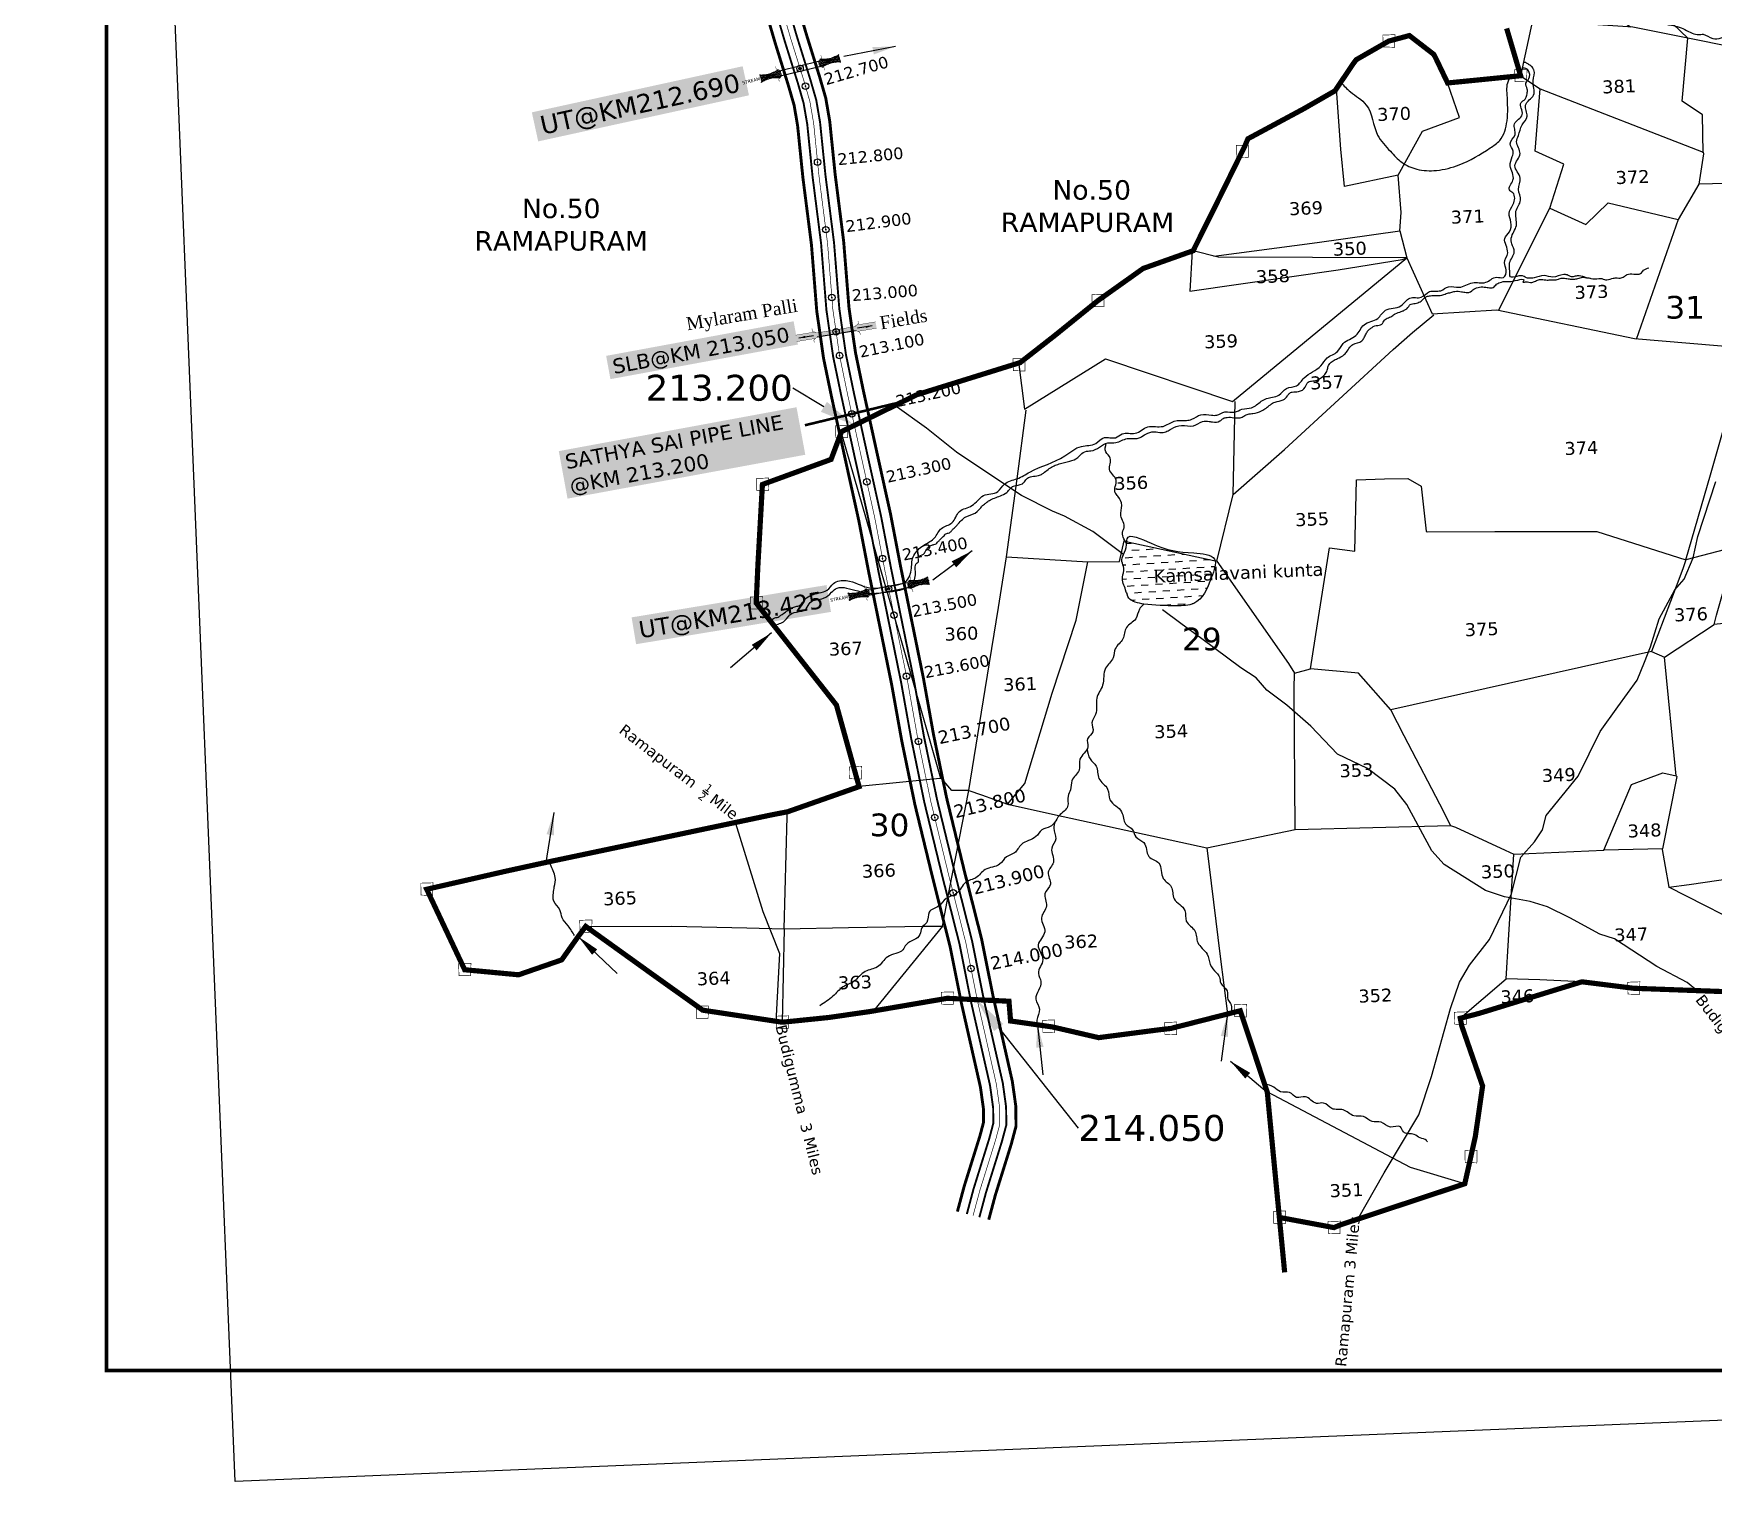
# Model space of a CAD drawing. Header units: inches. Extents: x 740844 to 747987, y 1630338 to 1638187.
# Drawn here: x 740844 to 743437, y 1630338 to 1632573 of the extents above; entities that cross this region are included whole.
import ezdxf
from ezdxf import colors
from ezdxf.entities.mleader import LeaderData, LeaderLine
from ezdxf.enums import TextEntityAlignment as Align
from ezdxf.math import Vec2, Vec3

# ---------------------------------------------------------------- set-up
doc = ezdxf.new("R2010")
doc.units = ezdxf.units.IN
doc.header["$MEASUREMENT"] = 0
doc.header["$PDMODE"] = 32
doc.header["$PDSIZE"] = 10
doc.linetypes.add('ACAD_ISO02W100', pattern=[15, 12, -3])
doc.linetypes.add('HIDDEN2', pattern=[0.1875, 0.125, -0.0625])
for name, color, linetype in [('CANAL1', 1, 'Continuous'), ('CSMark', 72, 'Continuous'), ('DIMENSION', 1, 'Continuous'), ('PLOT', 7, 'Continuous'), ('PLOT NO', 7, 'Continuous'), ('ROADS', 6, 'Continuous'), ('STRUCTURE', 5, 'Continuous'), ('tank', 4, 'Continuous'), ('TANKS-STREAM', 4, 'Continuous'), ('VILLAGE BOUNDRY', 5, 'Continuous'), ('VILLAGE STONES', 240, 'Continuous')]:
    doc.layers.add(name, color=color, linetype=linetype)
doc.layers.add('IMAGE', color=7, linetype='Continuous', plot=False)
doc.styles.get("Standard").update_dxf_attribs({"font": 'verdana.ttf'})
doc.styles.add('style1', font='romantic.ttf')
doc.dimstyles.get("Standard").update_dxf_attribs({"dimtxt": 0.18, "dimasz": 35, "dimexe": 0.18, "dimexo": 0.0625, "dimgap": 0.09, "dimtad": 0, "dimtih": 1, "dimtoh": 1, "dimdec": 4, "dimzin": 0, "dimdsep": 46, "dimtxsty": 'Standard', "dimcen": 0.09, "dimadec": 0, "dimazin": 0, "dimtfac": 1, "dimtdec": 4, "dimtofl": 0, "dimtmove": 0, "dimatfit": 3, "dimfxl": 1, "dimtolj": 1, "dimtzin": 0, "dimarcsym": 0})
picture_1 = doc.add_image_def('image1.jpg', size_in_pixel=(9137, 10141))

# ---------------------------------------------------------------- blocks, each defined once
blk = doc.blocks.new('UT')
at = {"layer": 'STRUCTURE'}
h = blk.add_hatch(dxfattribs=at)
h.set_pattern_fill('DASH', color=150, scale=8, angle=-39.6278, style=0)
h.set_pattern_definition([(320.372247933, (-4370.464, -6260.8811), (1.40800153113, 0.132407282), [1, -1])])
h.paths.add_polyline_path([(765163, 1700681.9), (765165.6, 1700680.6), (765167.2, 1700680.3), (765169.1, 1700680), (765172.4, 1700679.6), (765176.4, 1700679.3), (765179.5, 1700679.5), (765183.1, 1700679.9), (765187.7, 1700680.9), (765188.9, 1700681.2), (765193.1, 1700682.2), (765196.1, 1700680.2), (765196.1, 1700672.2), (765193.1, 1700670.2), (765190.5, 1700670.8), (765188.1, 1700671.3), (765185.5, 1700671.8), (765183.6, 1700672.1), (765181, 1700672.5), (765180.3, 1700672.5), (765178.5, 1700672.6), (765176.7, 1700672.6), (765174.6, 1700672.5), (765172.5, 1700672.3), (765170.4, 1700672), (765168.5, 1700671.7), (765166.1, 1700671.2), (765165, 1700670.8), (765163, 1700669.7)])
h.paths.add_polyline_path([(765259.1, 1700682.2), (765256.1, 1700680.2), (765256.1, 1700672.2), (765259.1, 1700670.2), (765261.9, 1700671), (765264.4, 1700671.6), (765266.4, 1700672), (765269.1, 1700672.5), (765272.7, 1700673), (765276.1, 1700673.1), (765278.6, 1700672.9), (765281.2, 1700672.7), (765283.9, 1700672.3), (765286.4, 1700671.9), (765288, 1700671.3), (765289.2, 1700670.6), (765289.1, 1700682.7), (765287.6, 1700681.8), (765285.7, 1700681.2), (765283, 1700680.7), (765281.2, 1700680.4), (765276.7, 1700679.9), (765272.7, 1700679.9), (765268.7, 1700680.3), (765264.8, 1700681), (765261.2, 1700681.7)])
at = {"layer": 'STRUCTURE', "color": 150, "const_width": 0.628}
for points in [[(765190.1, 1700688.2), (765190.1, 1700684.2), (765196.1, 1700680.2), (765256.1, 1700680.2), (765262.1, 1700684.2), (765262.1, 1700688.2)], [(765190.1, 1700664.2), (765190.1, 1700668.2), (765196.1, 1700672.2), (765256.1, 1700672.2), (765262.1, 1700668.2), (765262.1, 1700664.2)]]:
    blk.add_lwpolyline(points, dxfattribs=at)
at = {"layer": 'STRUCTURE', "color": 150}
for points in [[(765196.1, 1700680.2), (765256.1, 1700680.2)], [(765196.1, 1700672.2), (765256.1, 1700672.2)], [(765196.1, 1700672.2), (765256.1, 1700672.2)]]:
    blk.add_lwpolyline(points, dxfattribs=at)
at = {"layer": 'STRUCTURE', "color": 0}
blk.add_circle((765226.1, 1700676.2), 1.89, dxfattribs=at)
at = {"layer": 'STRUCTURE', "color": 150}
for points in [[(765163, 1700681.9), (765164.4, 1700681.1), (765167.9, 1700680.2), (765171.2, 1700679.8), (765176.1, 1700679.4), (765184.7, 1700680.3), (765193.1, 1700682.2)], [(765289.1, 1700682.7), (765287.8, 1700681.9), (765284.3, 1700680.9), (765280.9, 1700680.4), (765276.1, 1700679.8), (765267.4, 1700680.5), (765259.1, 1700682.2)], [(765163, 1700669.7), (765164.3, 1700670.6), (765167.8, 1700671.6), (765171.2, 1700672.1), (765176, 1700672.6), (765184.7, 1700672), (765193.1, 1700670.2)], [(765289.2, 1700670.6), (765287.8, 1700671.4), (765284.2, 1700672.3), (765280.9, 1700672.7), (765276.1, 1700673.1), (765267.4, 1700672.2), (765259.1, 1700670.2)]]:
    blk.add_spline(points, degree=3, dxfattribs=at)
at = {"layer": 'STRUCTURE', "color": 0}
blk.add_text('STREAM', height=5, dxfattribs=at).set_placement((765148.2, 1700675.8), align=Align.MIDDLE_CENTER)
for points in [[(765190.9, 1700676), (765164.2, 1700675.8)], [(765289.3, 1700676.7), (765265.4, 1700676.4)]]:
    blk.add_leader(points, dimstyle='Standard', override={"dimasz": 10, "dimgap": 0.09, "dimtad": 0}, dxfattribs=at)
blk = doc.blocks.new('SLB')
at = {"layer": 'STRUCTURE'}
h = blk.add_hatch(dxfattribs=at)
h.set_pattern_fill('DOTS', color=6, scale=20, angle=320.3722, style=0)
h.set_pattern_definition([(320.372247934, (-159.4327, -72.9564), (1.2786241598, 0.5641323054), [0, -1.25])])
h.paths.add_polyline_path([(769699.5, 1706871.1), (769699.5, 1706861.1), (769729.1, 1706861.1), (769732.1, 1706863.1), (769792.1, 1706863.1), (769795.1, 1706861.1), (769824.7, 1706861.1), (769824.7, 1706871.1), (769795.1, 1706871.1), (769792.1, 1706869.1), (769732.1, 1706869.1), (769729.1, 1706871.1)])
at = {"layer": 'STRUCTURE', "color": 6, "const_width": 0.628}
for points in [[(769726.1, 1706877.1), (769726.1, 1706873.1), (769732.1, 1706869.1), (769792.1, 1706869.1), (769798.1, 1706873.1), (769798.1, 1706877.1)], [(769726.1, 1706855.1), (769726.1, 1706859.1), (769732.1, 1706863.1), (769792.1, 1706863.1), (769798.1, 1706859.1), (769798.1, 1706855.1)]]:
    blk.add_lwpolyline(points, dxfattribs=at)
at = {"layer": 'STRUCTURE', "color": 6, "linetype": 'ACAD_ISO02W100', "ltscale": 0.5, "const_width": 0.5}
for points in [[(769699.5, 1706871.1), (769729.1, 1706871.1)], [(769699.5, 1706861.1), (769729.1, 1706861.1)], [(769795.1, 1706871.1), (769824.7, 1706871.1)], [(769795.1, 1706861.1), (769824.7, 1706861.1)]]:
    blk.add_lwpolyline(points, dxfattribs=at)
at = {"layer": 'STRUCTURE', "color": 6}
blk.add_lwpolyline([(769732.1, 1706863.1), (769792.1, 1706863.1)], dxfattribs=at)
blk.add_lwpolyline([(769732.1, 1706863.1), (769792.1, 1706863.1)], dxfattribs=at)
at = {"layer": 'STRUCTURE', "color": 0}
blk.add_circle((769762.1, 1706866.1), 1.24, dxfattribs=at)
for points in [[(769703.8, 1706866), (769726.7, 1706866)], [(769818.6, 1706865.8), (769795.7, 1706865.8)]]:
    blk.add_leader(points, dimstyle='Standard', override={"dimasz": 10, "dimgap": 0.09, "dimtad": 0}, dxfattribs=at)

msp = doc.modelspace()

# ---------------------------------------------------------------- hatches: boundary and pattern name
at = {"layer": 'tank'}
h = msp.add_hatch(dxfattribs=at)
h.set_pattern_fill('DASH', color=256, scale=87.578474, angle=3.5405362, style=0)
edge = h.paths.add_edge_path()
edge.add_spline(control_points=[(742557.9, 1631692.4), (742574.3, 1631691), (742599.4, 1631688.7), (742644.7, 1631690.9), (742658.9, 1631723.8), (742669.3, 1631752.5), (742667.7, 1631759.1)], knot_values=[0, 0, 0, 0, 105.276548, 161.39574, 263.199178, 315.068794, 315.068794, 315.068794, 315.068794], degree=3, periodic=0)
edge.add_line((742667.7, 1631759.1), (742531.4, 1631788.8))
edge.add_spline(control_points=[(742531.4, 1631788.8), (742531.3, 1631787.1), (742531.2, 1631779.7), (742526.8, 1631770.7), (742522.1, 1631758), (742529.3, 1631746.8), (742521.8, 1631731.7), (742529.5, 1631716.8), (742534.1, 1631696.2), (742548.6, 1631693.9), (742557.9, 1631692.4)], knot_values=[621.245215, 621.245215, 621.245215, 621.245215, 631.142433, 663.406497, 687.115946, 709.414689, 738.52509, 780.87431, 809.786403, 861.883051, 861.883051, 861.883051, 861.883051], degree=3, periodic=0)

# ---------------------------------------------------------------- linework, layer by layer
at = {"color": 3}
for p in [(742035.5, 1632491.7), (742054.2, 1632374.6), (742066.9, 1632270.3), (742076.2, 1632165.6), (742076.2, 1632165.6), (742088.1, 1632075.9), (742088.1, 1632075.9), (742107.1, 1631985.9), (742130.1, 1631881), (742154.5, 1631762.6), (742172.1, 1631675.3), (742191.3, 1631581), (742209.7, 1631480.5), (742234.9, 1631363.2), (742263.4, 1631246.7), (742290.9, 1631129.9)]:
    msp.add_point(p, dxfattribs=at)
at = {"layer": 'CANAL1', "color": 1, "const_width": 4.5}
for points in [[(741958.5, 1632661.3), (741988.9, 1632557.7), (742009.2, 1632492.4), (742017.9, 1632462.4), (742023.3, 1632430.9), (742031.5, 1632350.3), (742044.7, 1632246.9), (742052.9, 1632144.3), (742058, 1632109.2), (742063.4, 1632071.5), (742076, 1632010.8), (742097.6, 1631912.5), (742117.7, 1631821.4), (742133.2, 1631740.9), (742139.3, 1631711.1), (742168.4, 1631568.5), (742184, 1631481.5), (742204.4, 1631382.6), (742232.1, 1631268.5), (742258.6, 1631163.9), (742276.3, 1631075.5), (742305.5, 1630946.7), (742310.1, 1630913.5), (742310.3, 1630892.7), (742304.9, 1630872.2), (742280.5, 1630794.1), (742269.9, 1630754.7)], [(742006.3, 1632675.8), (742036.7, 1632572.2), (742057.1, 1632506.8), (742066.7, 1632473.6), (742072.9, 1632437.7), (742081.2, 1632356), (742094.4, 1632252.1), (742102.6, 1632149.9), (742107.4, 1632116.4), (742112.7, 1632080.2), (742124.9, 1632021.3), (742146.4, 1631923.2), (742166.7, 1631831.5), (742182.2, 1631750.6), (742188.3, 1631721.1), (742217.5, 1631577.9), (742233.1, 1631490.9), (742253.2, 1631393.6), (742280.6, 1631280.6), (742307.4, 1631174.9), (742325.2, 1631086), (742354.7, 1630955.7), (742360.1, 1630917.3), (742360.4, 1630886.4), (742352.9, 1630858.3), (742328.5, 1630780.2), (742318.3, 1630742.2)]]:
    msp.add_lwpolyline(points, dxfattribs=at)
at = {"layer": 'CANAL1', "color": 5, "const_width": 3}
for points in [[(741972.8, 1632665.6), (742003.2, 1632562), (742023.6, 1632496.8), (742032.5, 1632465.8), (742038.2, 1632433), (742046.4, 1632352.1), (742059.6, 1632248.5), (742067.8, 1632146), (742078.2, 1632074.1), (742090.7, 1632014), (742112.2, 1631915.7), (742132.4, 1631824.4), (742147.9, 1631743.8), (742183.1, 1631571.3), (742198.7, 1631484.3), (742219, 1631385.9), (742246.7, 1631272.1), (742273.3, 1631167.2), (742290.9, 1631078.7), (742320.3, 1630949.4), (742325.1, 1630914.7), (742325.3, 1630890.8), (742319.3, 1630868.1), (742294.9, 1630789.9), (742284.5, 1630750.9)], [(742303.8, 1630745.9), (742314.1, 1630784.3), (742338.5, 1630862.5), (742345.4, 1630888.3), (742345.1, 1630916.1), (742340, 1630953), (742310.5, 1631082.8), (742292.8, 1631171.6), (742266.1, 1631277), (742238.6, 1631390.3), (742218.3, 1631488.1), (742202.8, 1631575.1), (742167.5, 1631747.7), (742152, 1631828.5), (742131.7, 1631920), (742110.2, 1632018.1), (742097.9, 1632077.6), (742087.7, 1632148.2), (742079.5, 1632250.5), (742066.3, 1632354.3), (742058, 1632435.7), (742052.1, 1632470.3), (742042.8, 1632502.5), (742022.4, 1632567.8), (741992, 1632671.5)]]:
    msp.add_lwpolyline(points, dxfattribs=at)
at = {"layer": 'CANAL1', "color": 1, "linetype": 'HIDDEN2', "ltscale": 100, "const_width": 1}
msp.add_lwpolyline([(741982.4, 1632668.6), (742012.8, 1632564.9), (742033.2, 1632499.6), (742042.3, 1632468), (742048.1, 1632434.3), (742056.3, 1632353.2), (742069.5, 1632249.5), (742077.7, 1632147.1), (742082.7, 1632112.8), (742088.1, 1632075.9), (742100.4, 1632016.1), (742122, 1631917.9), (742142.2, 1631826.5), (742157.7, 1631745.7), (742163.8, 1631716.1), (742193, 1631573.2), (742208.5, 1631486.2), (742228.8, 1631388.1), (742256.4, 1631274.5), (742283, 1631169.4), (742300.7, 1631080.8), (742330.1, 1630951.2), (742335.1, 1630915.4), (742335.4, 1630889.5), (742328.9, 1630865.3), (742304.5, 1630787.1), (742294.1, 1630748.4)], dxfattribs=at)
at = {"layer": 'CSMark', "color": 3, "const_width": 4}
msp.add_lwpolyline([(742174.8, 1632002.3), (742034.6, 1631968.4)], dxfattribs=at)
at = {"layer": 'PLOT'}
for points in [[(743397.2, 1632565.9), (743362.9, 1632599), (743163.2, 1632681.4), (743248.7, 1632624.1), (743308.8, 1632583.3)], [(743721.3, 1632352.4), (743728, 1632175.5), (743541.9, 1632355.2), (743548.6, 1632469), (743551.3, 1632534.8), (743312.2, 1632583), (743157.4, 1632593.3), (743139.2, 1632507.9)], [(743421.1, 1632388.7), (743420.1, 1632447.6), (743388.4, 1632468.6), (743397.2, 1632565.9)], [(743139.2, 1632507.9), (743169.5, 1632487.6), (743421, 1632390), (743421.3, 1632387.4), (743414, 1632340.4), (743382.3, 1632285.9), (743317.5, 1632101)], [(742953, 1632268.5), (742954.6, 1632296.7), (742950.4, 1632354.4), (742867.1, 1632337), (742861.9, 1632394.3), (742854.8, 1632487.6)], [(742950.4, 1632354.4), (742987.8, 1632422.4), (743044.9, 1632443.4), (743026.5, 1632496.7)], [(743184.1, 1632303.5), (743205.8, 1632371.3), (743161.6, 1632391.4), (743169.5, 1632487.6)], [(743541.9, 1632355.2), (743539.6, 1632343.6), (743414, 1632340.4)], [(743105.2, 1632145.5), (743184.1, 1632303.5), (743239.7, 1632278.1), (743274.4, 1632311.6), (743382.3, 1632285.9)], [(742665.7, 1632229.6), (742825.3, 1632250.6), (742953, 1632268.5), (742963.3, 1632226.9), (742963.3, 1632226.9)], [(742364.2, 1632066.4), (742373.3, 1631993.1), (742498.3, 1632070.7), (742694.6, 1632005.3), (742963.3, 1632226.9), (743002.5, 1632140.3), (743102.6, 1632146.8), (743314.8, 1632102.2), (743485.9, 1632088), (743510.7, 1632029.2), (743574.4, 1632022.5), (743599.7, 1632081.1), (743749.4, 1632069.6), (744092.5, 1632030.7), (744295.2, 1632002.4), (744531.3, 1631967.9), (744579.9, 1631924.1), (744626.8, 1631925.4), (744682.8, 1631944.6), (744853.7, 1631958.7), (745068.5, 1631955.3), (745406.2, 1631942), (745804.6, 1631895.2)], [(742632.3, 1632237.2), (742628.6, 1632175.5), (742857.8, 1632208.3), (742956.1, 1632224.4), (742963.3, 1632226.9), (742672.5, 1632227.9), (742633.8, 1632237.8)], [(742972.1, 1632111.8), (743005.1, 1632139)], [(742695.3, 1631861.5), (742774.7, 1631931.2), (742942.7, 1632085.3), (742972.1, 1632111.8)], [(742670.5, 1631758.5), (742781, 1631600.9), (742790.4, 1631585.9), (742815.1, 1631592.6), (742825.7, 1631662), (742844.3, 1631779.3), (742883.4, 1631774.3), (742885.7, 1631884.1), (742928.9, 1631885.6), (742965.2, 1631886.2), (742985.9, 1631874.5), (742993.6, 1631804.9), (742994.8, 1631804.1), (743099.3, 1631804.2), (743256.6, 1631804.6), (743393.9, 1631760.6), (743432, 1631892), (743486.5, 1632082.5), (743488.5, 1632086.7)], [(742287.7, 1631404.6), (742312.6, 1631560.6), (742333.2, 1631687.1), (742345.7, 1631765.5), (742362.3, 1631885.9), (742375.9, 1631991.8)], [(742345.7, 1631765.5), (742471.4, 1631757.7), (742520.1, 1631758.2), (742527.1, 1631790.2), (742530.6, 1631788.9), (742670.5, 1631758.5), (742695.3, 1631861.5), (742698.4, 1632005.1)], [(742244.3, 1631423.1), (742181.5, 1631642.8), (742152.9, 1631741.5), (742136.1, 1631800), (742091.8, 1631954.6), (742091, 1631958.5)], [(743602.1, 1631710.8), (743486.2, 1631666.1), (743437.7, 1631661.1), (743441.7, 1631675.2), (743471.5, 1631779.9), (743467, 1631779.6), (743393.9, 1631760.6), (743389.4, 1631746.9), (743370.5, 1631696.5), (743341.3, 1631619.4), (743361.2, 1631610.7), (743437.7, 1631661.1)], [(742287.7, 1631404.6), (742307.2, 1631398.2), (742347.1, 1631383.8), (742374, 1631415.3), (742416.4, 1631555), (742453.4, 1631667.5), (742471.4, 1631757.7)], [(743341.3, 1631619.4), (742939, 1631529.4), (742889, 1631585.8), (742815.1, 1631592.6)], [(743030.7, 1631350.6), (743038.5, 1631348.3), (743115.1, 1631312.7), (743128.9, 1631306.5), (743267.5, 1631312.7), (743310.1, 1631414), (743358.7, 1631431.9), (743379.3, 1631427.3), (743361.2, 1631610.7)], [(742654.9, 1631316.1), (742791.1, 1631344.3), (742789.8, 1631561.5), (742790.4, 1631585.9)], [(742791.1, 1631344.3), (743030.7, 1631350.6), (743020.4, 1631371.9), (742959.5, 1631489.1), (742939, 1631529.4)], [(742246.8, 1631195.5), (742257.6, 1631252.3), (742287.7, 1631404.6), (742261.2, 1631404.7), (742245.7, 1631422.8), (742243, 1631423.4), (742118.2, 1631410.6)], [(743379.3, 1631427.3), (743380.1, 1631426.2), (743357.9, 1631314.7), (743267.5, 1631312.7)], [(742347.1, 1631383.8), (742433.4, 1631364.3), (742654.9, 1631316.1), (742675.7, 1631148.5), (742686.9, 1631059.7)], [(742002.5, 1631191.2), (742007.2, 1631364), (742007.2, 1631371.8)], [(743357.9, 1631314.7), (743357.6, 1631313.6), (743362.3, 1631287.1), (743367.8, 1631255.6), (743399.2, 1631259.6), (743490.8, 1631272.9), (743595.4, 1631289.2), (743570, 1631340), (743757.9, 1631380.2)], [(743046, 1631053.1), (743116.6, 1631113.9), (743120.3, 1631173.9), (743128.9, 1631306.5)], [(743866.6, 1631137.8), (743646.9, 1631113.2), (743367.8, 1631255.6)], [(741696.3, 1631194.9), (741829.2, 1631195.5), (741944.9, 1631192.6), (742002.5, 1631191.2), (741999.7, 1631047)], [(742002.5, 1631191.2), (742101.6, 1631193.4), (742217.4, 1631195.4), (742246.8, 1631195.5), (742140.2, 1631064.4)], [(743233.7, 1631109.4), (743168.9, 1631112.3), (743116.6, 1631113.9)], [(743053, 1630797.7), (742969.4, 1630822.7), (742748, 1630939.7)]]:
    msp.add_lwpolyline(points, dxfattribs=at)
at = {"layer": 'ROADS'}
for points in [[(742526.4, 1631769), (742478.9, 1631804.2), (742435.1, 1631827.9), (742416.6, 1631835.7), (742368.8, 1631859.8), (742326.2, 1631888.1), (742268.5, 1631926.7), (742222, 1631963.9), (742173.6, 1631999)], [(742887.9, 1630743.1), (742928.5, 1630814.7), (742982.2, 1630904), (743001.6, 1630963), (743031, 1631068.2), (743044.9, 1631109), (743060.2, 1631135.1), (743090.9, 1631174.5), (743124.9, 1631245.3), (743139.4, 1631301.9), (743160.7, 1631325.6), (743172.7, 1631344.2), (743178.6, 1631366.3), (743228.1, 1631426.8), (743262.1, 1631495.7), (743289.3, 1631533.6), (743318.8, 1631575), (743330.2, 1631602.9), (743339.8, 1631626.5), (743352.9, 1631669.7), (743377.3, 1631714.6), (743391.4, 1631730.7), (743405.6, 1631763.6), (743412.8, 1631796.7), (743440.3, 1631881.7)], [(743411.2, 1631095.8), (743396, 1631108.4), (743349.2, 1631133.1), (743283.9, 1631175.6), (743261.6, 1631182.8), (743215.1, 1631207.9), (743180.9, 1631225.2), (743153.8, 1631233.1), (743114.3, 1631240.6), (743085.2, 1631250.5), (743021.1, 1631290.4), (743002.3, 1631311.4), (742963.4, 1631383), (742944.9, 1631406.7), (742902.9, 1631438.5), (742856.4, 1631460.9), (742815.3, 1631504.1), (742778.4, 1631536.5), (742747.3, 1631559.7), (742730.8, 1631578.4), (742707.3, 1631594), (742647.2, 1631638.5), (742614.6, 1631662.6), (742586.4, 1631683.5)], [(741927.6, 1631354), (741969.5, 1631218), (741995.4, 1631153.2), (741989.7, 1631047.8)]]:
    msp.add_lwpolyline(points, dxfattribs=at)
at = {"layer": 'STRUCTURE', "color": 5, "const_width": 5.82}
msp.add_lwpolyline([(740956.6, 1637762.3), (747900.5, 1637762.3), (747900.5, 1630509.4), (740956.6, 1630509.4)], close=True, dxfattribs=at)
at = {"layer": 'STRUCTURE', "color": 0}
for p in [(742027.1, 1632519.1), (742082.7, 1632112.8), (742163.8, 1631716.1)]:
    msp.add_point(p, dxfattribs=at)
at = {"layer": 'TANKS-STREAM'}
for points in [[(743115.3, 1632588.7), (743122.9, 1632589.1), (743129.5, 1632594.2), (743134.9, 1632601), (743156.2, 1632605.4), (743164.9, 1632613.8), (743179.4, 1632615.5), (743195.1, 1632619.3), (743203.1, 1632622.7), (743215.8, 1632622.1), (743225.2, 1632628.2), (743246.7, 1632629.6), (743256.3, 1632625.9), (743262.1, 1632623.4), (743266.2, 1632622.8), (743275.8, 1632619.4), (743291, 1632617.6), (743298, 1632615.9), (743347.8, 1632597.3), (743363.2, 1632587.6), (743368.9, 1632586.4), (743392.5, 1632579.3), (743404, 1632573.6), (743414.1, 1632571.5), (743420.8, 1632571.8), (743435.7, 1632565.1), (743448.7, 1632566.4), (743452.2, 1632567.3), (743475.5, 1632557.8), (743487, 1632554.3), (743502.2, 1632549.1), (743517.2, 1632548.2), (743528.7, 1632546.9), (743534.9, 1632543.1), (743549.4, 1632540.9), (743561.5, 1632543.9), (743568.1, 1632545.2), (743587.9, 1632543.3), (743605.9, 1632545.1), (743619.5, 1632540.8), (743645.8, 1632543.2), (743653.3, 1632540.3), (743664.8, 1632539.5), (743671.1, 1632542.4), (743692.9, 1632531.6), (743710.2, 1632534.1), (743737.1, 1632524.3), (743770.3, 1632519.7), (743777.8, 1632515.6), (743789.5, 1632513.7), (743803.8, 1632512.9), (743817.2, 1632508.5), (743833.2, 1632509.2), (743846.8, 1632511.2), (743858.8, 1632503.8), (743867.1, 1632502.2), (743879.7, 1632505.5), (743889.4, 1632503.4), (743899.5, 1632500.9), (743909, 1632496.7), (743914.7, 1632497.7), (743920.6, 1632498.2), (743942.6, 1632493.4), (743948.6, 1632491.5), (743956.7, 1632487.3), (743966.2, 1632487.3), (743973, 1632489.2), (743982.3, 1632487), (743996.5, 1632481.7), (744002.9, 1632480.1), (744007.2, 1632480.5), (744012.1, 1632480.3), (744017.7, 1632479.9), (744026.7, 1632478.9), (744033, 1632475.3), (744037.4, 1632472.5), (744040.2, 1632471.2), (744048.1, 1632473.2), (744062.9, 1632468.5), (744067.8, 1632467.5), (744076.9, 1632463.7), (744085.9, 1632463.5), (744106.1, 1632457.8), (744112.6, 1632453.8), (744119.7, 1632447.9), (744125.6, 1632447.4), (744135.6, 1632442.6), (744143.7, 1632437.4), (744160.9, 1632433.2), (744167.5, 1632431.5), (744177.5, 1632425.7), (744190.2, 1632421), (744197.7, 1632420.7), (744218.9, 1632414), (744221.2, 1632413.8), (744226.8, 1632412.7), (744233.7, 1632412), (744238.9, 1632414.2), (744246.3, 1632416.2), (744260.2, 1632419.7), (744265, 1632422.8), (744281.4, 1632429.1), (744300, 1632430.5), (744300.2, 1632430.8), (744314.2, 1632432.4), (744315.2, 1632432.4), (744321.7, 1632432.4), (744327.6, 1632432.3), (744336, 1632434.3), (744346.1, 1632435.7), (744354.4, 1632434), (744357.9, 1632435.8), (744362.1, 1632438.3), (744383.4, 1632444.1), (744392, 1632450.6), (744397.5, 1632460.7), (744396.8, 1632467.8), (744400.6, 1632479.4), (744400.5, 1632489.2), (744400.1, 1632498.7), (744406.5, 1632513.3), (744406.8, 1632514.9), (744409.1, 1632521.5), (744409.5, 1632527.1), (744411.8, 1632534.4), (744415.9, 1632539.1), (744420.5, 1632554.4), (744422.1, 1632555.4), (744420.1, 1632580.8), (744423.4, 1632585.9), (744426.9, 1632590.6), (744430.2, 1632596.6), (744431.3, 1632610.7), (744441.9, 1632630.2), (744441.6, 1632637.8), (744441.5, 1632648.9), (744444.4, 1632656.8), (744448.2, 1632660.3), (744455, 1632670.7), (744455.1, 1632690.6), (744455.1, 1632700.1), (744457.5, 1632703.8), (744459.3, 1632708.1), (744463.4, 1632713.2), (744466.5, 1632717.6), (744469.7, 1632728), (744472.6, 1632736.7), (744475.1, 1632746.9), (744476.7, 1632756.4), (744479.3, 1632763.4), (744484.3, 1632770.8), (744484.7, 1632782.6), (744483.3, 1632794.6), (744486.4, 1632806.8), (744492.1, 1632817.9), (744494, 1632828.4), (744493.2, 1632840.3), (744497.7, 1632849.6), (744498.6, 1632850.7), (744505.3, 1632863), (744501.4, 1632870.7), (744507, 1632879.5), (744510.2, 1632886.8), (744511.8, 1632888.8), (744519.9, 1632891.1), (744526.7, 1632892.4), (744530.1, 1632896.7), (744533.9, 1632899.8), (744536.7, 1632903.2), (744539.6, 1632905.3), (744544.7, 1632906.5), (744558.5, 1632907.1), (744561.3, 1632910.1), (744566.4, 1632913.9), (744570.2, 1632916.4), (744575.7, 1632917.9), (744584.8, 1632919.3), (744593.2, 1632922.2), (744598.9, 1632925.1), (744601.5, 1632927.5), (744609.5, 1632930.8), (744611.4, 1632932.1), (744628.4, 1632932.8)], [(743241, 1632196.1), (743229.3, 1632199), (743223.4, 1632198.3), (743217.7, 1632197.6), (743210.8, 1632200.4), (743205.6, 1632201), (743189, 1632196.9), (743175.4, 1632199.3), (743160, 1632195.9), (743152.1, 1632195.5), (743148, 1632196.2), (743144.8, 1632198.1), (743133.5, 1632198.2), (743123.4, 1632197.7), (743122.4, 1632206.1), (743122.1, 1632219), (743129.4, 1632236.1), (743125.6, 1632248.5), (743124.8, 1632257.3), (743132.6, 1632276.9), (743132, 1632299), (743139, 1632315.6), (743136, 1632332.3), (743138.5, 1632350), (743130.4, 1632369), (743138.3, 1632387.6), (743132.9, 1632405.9), (743135.8, 1632415.7), (743141.4, 1632431.9), (743149.2, 1632445.4), (743146.8, 1632462.6), (743159.1, 1632478), (743158.5, 1632500.2), (743159.6, 1632516.9), (743158.7, 1632518.5), (743157.1, 1632521.5), (743154.9, 1632523.1), (743152.3, 1632524.8), (743150.6, 1632526), (743146, 1632528.4), (743143.5, 1632528.4)], [(741981.8, 1631665.7), (741988, 1631671.2), (741994.8, 1631673.1), (741995.5, 1631673.7), (741999.4, 1631676.5), (742020.5, 1631688.7), (742026.8, 1631690.5), (742029.5, 1631692.9), (742035.1, 1631700.1), (742056.6, 1631709.5), (742068.8, 1631713.8), (742078.8, 1631724.2), (742098.4, 1631728.7), (742134.4, 1631717.4), (742163.5, 1631719.9), (742191.9, 1631728.7), (742199.3, 1631750.6), (742200.2, 1631760.2), (742204.2, 1631769.9), (742219.7, 1631784.3), (742234.5, 1631794.5), (742245.5, 1631809.3), (742261.5, 1631817.9), (742273, 1631835.3), (742292.3, 1631844.3), (742310.3, 1631859.8), (742332.4, 1631866), (742342.6, 1631877.6), (742362.3, 1631885.9), (742381.7, 1631896.1), (742435.6, 1631921.1), (742461.2, 1631935.8), (742483.5, 1631940.2), (742496.7, 1631949.4), (742513.8, 1631949.2), (742524.3, 1631955.2), (742544.4, 1631956.1), (742563.8, 1631965.9), (742587.3, 1631966.7), (742604.6, 1631974.6), (742623.3, 1631975.9), (742631.9, 1631977.7), (742645.8, 1631984.7), (742662.2, 1631983.9), (742670.1, 1631984.1), (742682.9, 1631989), (742698.1, 1631988.7), (742709.1, 1631993.2), (742724, 1631995.4), (742738.8, 1632005.4), (742756.2, 1632011.9), (742766.1, 1632014.9), (742777.7, 1632025.1), (742793.3, 1632029.3), (742805.1, 1632041.6), (742830.8, 1632060.2), (742840.5, 1632072.3), (742856.4, 1632082), (742865.4, 1632094.7), (742885, 1632107), (742897.7, 1632123.4), (742918.6, 1632133.4), (742930.5, 1632145.8), (742954.5, 1632152.7), (742968.2, 1632164.7), (742985.9, 1632166.1), (742998.4, 1632174.7), (743015.8, 1632176.1), (743027.8, 1632182.2), (743044.4, 1632181.3), (743064.8, 1632188.4), (743085.4, 1632189), (743102, 1632196.8), (743112.6, 1632196.6), (743117.1, 1632208.1), (743114.2, 1632219.2), (743119.2, 1632234.6), (743114.8, 1632256.6), (743121.9, 1632267.2), (743124.2, 1632281.8), (743121.3, 1632295.3), (743127.8, 1632309.4), (743127.1, 1632327.1), (743121.9, 1632331.6), (743127.4, 1632346.8), (743123.2, 1632368.8), (743126.2, 1632383.2), (743127.8, 1632391.3), (743123.1, 1632403), (743130.6, 1632416.9), (743129.6, 1632433.5), (743141.8, 1632448.1), (743139.9, 1632466.4), (743146, 1632471.8), (743148.2, 1632476.1), (743149.6, 1632483.8), (743149.4, 1632487.1), (743147.3, 1632496.3), (743152, 1632503.4), (743151.2, 1632515.6), (743147.1, 1632519.3), (743143.6, 1632519.7), (743141.5, 1632518.8)], [(742861.6, 1632497.8), (742876.4, 1632483), (742889.2, 1632473.7), (742900.9, 1632462.7), (742918.5, 1632416.3), (742938.1, 1632391.2), (742955.9, 1632374.3), (742978.8, 1632363.7), (743009.3, 1632361.8), (743044.5, 1632370.3), (743092.1, 1632396.4), (743106.9, 1632408), (743118.2, 1632438.3), (743118.4, 1632478.3), (743121.7, 1632502.5), (743124.8, 1632506.5)], [(741986.5, 1631659.6), (742003.1, 1631666.6), (742014.4, 1631678), (742029.7, 1631681.5), (742036.5, 1631685.2), (742042.7, 1631695), (742063.2, 1631701.4), (742075.7, 1631710.6), (742084.2, 1631717.2), (742098.7, 1631717.1), (742132.6, 1631709.2), (742164.2, 1631711.3), (742201.8, 1631725.4), (742204.9, 1631745.7), (742205.9, 1631753.9), (742209.8, 1631758.3), (742209.5, 1631765.2), (742217.6, 1631769.4), (742219.9, 1631772.4), (742220.8, 1631774.1), (742221.8, 1631776.1), (742223.3, 1631778.1), (742226.2, 1631781.3), (742231.7, 1631783.6), (742233.8, 1631784.2), (742237.4, 1631785.5), (742239.3, 1631787.9), (742242.5, 1631791), (742246.4, 1631795.3), (742249.5, 1631797.9), (742251.3, 1631800.4), (742255.8, 1631801.9), (742259.3, 1631803.7), (742262.4, 1631807.4), (742267.6, 1631812.1), (742271.1, 1631816.2), (742277.6, 1631822.9), (742281, 1631825.9), (742285.4, 1631828.2), (742300.5, 1631835.3), (742303.2, 1631838.1), (742306.9, 1631842.3), (742308.6, 1631844.5), (742311.9, 1631846.7), (742315.6, 1631849.7), (742320.8, 1631853.2), (742338.6, 1631860.3), (742348, 1631866.4), (742351.5, 1631870.9), (742356.4, 1631874.5), (742370.2, 1631878.2), (742373.5, 1631881.3), (742378.3, 1631886.9), (742384.7, 1631889.4), (742395.3, 1631890.9), (742400.8, 1631893.4), (742415.3, 1631903.9), (742423, 1631907.3), (742427.2, 1631908.6), (742443.5, 1631912.9), (742455.6, 1631918.7), (742461.9, 1631924.8), (742471.8, 1631928.6), (742475.9, 1631928.8), (742502.1, 1631941.1), (742514.5, 1631941.8), (742532, 1631947.8), (742545.8, 1631947.8), (742551.9, 1631949.3), (742560.7, 1631954.9), (742573.6, 1631958.3), (742585.3, 1631957.3), (742593.4, 1631959.1), (742600.1, 1631963), (742615.9, 1631968.2), (742634.2, 1631967.6), (742648.3, 1631974.1), (742658.5, 1631974.2), (742663.8, 1631973.5), (742675, 1631975), (742680.5, 1631979), (742686.2, 1631980.6), (742696.5, 1631980.1), (742706.1, 1631980), (742712.2, 1631982.6), (742718.6, 1631985.7), (742726, 1631986.5), (742739.4, 1631990.8), (742746.3, 1631995), (742760.1, 1632004.1), (742772.8, 1632007.6), (742779.2, 1632013.6), (742782.2, 1632017.4), (742786.5, 1632019.6), (742796.5, 1632020.5), (742806.7, 1632027.2), (742811.3, 1632035), (742818.6, 1632036.8), (742825.8, 1632038.3), (742832, 1632042.2), (742838.2, 1632048.4), (742841, 1632054.9), (742842.7, 1632060.8), (742853.1, 1632069.7), (742856.4, 1632071.2), (742867, 1632077.5), (742871.7, 1632082.7), (742877, 1632090.6), (742880.3, 1632092.9), (742893.9, 1632098.7), (742897.6, 1632103.4), (742900.7, 1632109.7), (742903.8, 1632114.6), (742907.9, 1632118.2), (742916.2, 1632122.3), (742924.9, 1632124.3), (742927.9, 1632129), (742933.3, 1632133.5), (742940.5, 1632136.8), (742945.8, 1632140.5), (742954.9, 1632143.9), (742959.6, 1632145.8), (742966.7, 1632151.9), (742968.8, 1632154.9), (742972.1, 1632155.8), (742980.4, 1632157.6), (742987.2, 1632161.3), (742994, 1632166.9), (743000.2, 1632168.3), (743007.5, 1632168.7), (743017.5, 1632169.1), (743024.3, 1632171.6), (743031.6, 1632173.4), (743037.4, 1632175.1), (743047.9, 1632174.5), (743055.1, 1632173.5), (743060.2, 1632173.7), (743066.9, 1632178.5), (743085.5, 1632181.4), (743089.1, 1632180.9), (743096.9, 1632181.2), (743102.1, 1632186), (743109.8, 1632189.5), (743114.6, 1632190.4), (743124, 1632190.4), (743143.4, 1632190.9), (743142.7, 1632189.5), (743146.5, 1632189.7), (743156.4, 1632188.8), (743162.1, 1632191), (743168.4, 1632193.3), (743178.2, 1632192.6), (743185.2, 1632192.7), (743190.6, 1632192.9), (743197.4, 1632193.7), (743203.1, 1632195.6), (743207.1, 1632195.3), (743214.1, 1632194.2), (743220.4, 1632193.9), (743225.7, 1632194.4), (743233.1, 1632196.6), (743238.5, 1632196.6), (743242.8, 1632195.8), (743245.9, 1632195.5), (743247.4, 1632195), (743260.1, 1632194.9), (743264.7, 1632194.9), (743268.6, 1632193.2), (743272.2, 1632193), (743282.2, 1632195.4), (743288.3, 1632195.8), (743292.8, 1632195.6), (743298.9, 1632197.9), (743303.5, 1632201), (743313.8, 1632201.8), (743324.4, 1632202.8), (743329, 1632207.7), (743337.2, 1632211.5)], [(742557.9, 1631692.4), (742550.8, 1631684.3), (742545.1, 1631669.5), (742530.8, 1631656.2), (742525.4, 1631638.6), (742513.6, 1631623.5), (742510.4, 1631609.6), (742498.6, 1631593.5), (742494.1, 1631567.3), (742485.1, 1631547.2), (742483.3, 1631522.1), (742477.4, 1631509.3), (742479.1, 1631495.4), (742470.9, 1631484.5), (742471.1, 1631472.3), (742459.1, 1631452.9), (742457.7, 1631436.2), (742446.7, 1631419.8), (742444.4, 1631405.5), (742440.8, 1631396.1), (742440.1, 1631380.2), (742427, 1631365.8), (742420, 1631355.4), (742413, 1631349.1), (742400.4, 1631343.7), (742391, 1631333.4), (742368.6, 1631321.2), (742357.9, 1631308.4), (742345.7, 1631302.2), (742335.1, 1631290.8), (742312.8, 1631282.7), (742298.5, 1631270.1), (742282.6, 1631262.7), (742268.8, 1631246), (742252.6, 1631238), (742241.4, 1631226.6), (742226.4, 1631216.8), (742222.5, 1631200.9), (742215, 1631192.9), (742212.2, 1631182.2), (742191, 1631166.7), (742185.7, 1631158.8), (742162.4, 1631148), (742146.4, 1631132.3), (742127.8, 1631125.5), (742109.7, 1631109.8), (742093.5, 1631101.6), (742077.7, 1631087), (742057.4, 1631072.5)], [(742470, 1631468.5), (742474.6, 1631453.4), (742484.3, 1631442.2), (742488.3, 1631423.1), (742501.7, 1631406.8), (742505.4, 1631390.4), (742523.4, 1631371.6), (742529.4, 1631353.1), (742540.3, 1631344.1), (742545.5, 1631332.9), (742557.5, 1631324.3), (742565.6, 1631302.7), (742580.6, 1631292.6), (742587.7, 1631268.9), (742599.8, 1631256), (742604.4, 1631237.6), (742620.9, 1631219.5), (742623.2, 1631203.2), (742636.6, 1631187.8), (742640.9, 1631170), (742655.2, 1631152.2), (742660.1, 1631136.2), (742669.7, 1631123.4), (742674.5, 1631116.6), (742676.3, 1631107.2), (742686.2, 1631095.7), (742687.4, 1631082.1), (742691.4, 1631076.1), (742692.7, 1631071.6), (742693.1, 1631061.3)], [(742420.8, 1631356.5), (742418.6, 1631346.5), (742421.7, 1631330.2), (742415.5, 1631315.4), (742418.1, 1631293.6), (742410, 1631278.4), (742413.4, 1631260.1), (742405.1, 1631245.9), (742407.3, 1631226.6), (742399.7, 1631207.9), (742404.7, 1631186.6), (742394.7, 1631166.3), (742401.8, 1631143.6), (742395, 1631122.3), (742398.9, 1631109.7), (742391, 1631082.6), (742396.6, 1631066.9), (742392.5, 1631050.3), (742393.3, 1631043.1)], [(741679, 1631180.7), (741669.1, 1631195.6), (741659.9, 1631208.3), (741656.4, 1631220.4), (741647.1, 1631233.8), (741646.4, 1631246.6), (741647.8, 1631255.8), (741649.3, 1631270.6), (741642.2, 1631290.5), (741640.8, 1631296.8)], [(742995.3, 1630862.3), (742993.9, 1630864.6), (742984.1, 1630868.4), (742974.9, 1630873.6), (742958.3, 1630877.8), (742953.6, 1630885.3), (742938.2, 1630885.2), (742923.9, 1630892.5), (742909.8, 1630893.6), (742896.6, 1630901.6), (742881.7, 1630902.5), (742865.3, 1630911.8), (742847.9, 1630913.6), (742835.1, 1630922.3), (742824.2, 1630921.8), (742807, 1630931.9), (742793.4, 1630931), (742782.5, 1630938.5), (742768.8, 1630939.7), (742758.3, 1630946.7), (742744, 1630951.8)]]:
    msp.add_spline(points, degree=3, dxfattribs=at)
at = {"layer": 'TANKS-STREAM', "ltscale": 6}
for points in [[(742531.2, 1631785.5), (742525.3, 1631805.2), (742527.2, 1631810.1), (742522.2, 1631828.7), (742523.5, 1631844.8), (742517.7, 1631858.7), (742513.4, 1631864.3), (742514.7, 1631883.9), (742504.7, 1631900), (742505.9, 1631917.6), (742498.9, 1631927.6), (742499.6, 1631940.5)], [(742557.9, 1631692.4), (742608.2, 1631689.6), (742634.8, 1631693.5), (742662.3, 1631733.7), (742666.6, 1631761.8), (742634.8, 1631771.3), (742568.8, 1631786.3), (742531.9, 1631793), (742531.1, 1631783.7), (742526.4, 1631769), (742523.9, 1631758), (742527, 1631747.7), (742524.7, 1631734), (742529.5, 1631714.3), (742534.7, 1631701.5), (742557.9, 1631692.4)]]:
    msp.add_spline(points, degree=3, dxfattribs=at)
at = {"layer": 'VILLAGE BOUNDRY', "linetype": 'ACAD_ISO02W100', "ltscale": 2, "const_width": 8}
for points in [[(743536, 1631091.2), (743313.5, 1631099.4), (743233.7, 1631109.4), (743074.7, 1631060.5), (743046, 1631053.1), (743048.3, 1631041.3), (743080.5, 1630948.6), (743069.3, 1630870.7), (743053, 1630797.7), (742861.3, 1630734.3), (742851.1, 1630730), (742766.8, 1630745.7), (742748.2, 1630939), (742706.5, 1631064.7), (742598.9, 1631037.3), (742583.4, 1631035.6), (742487.9, 1631023.2), (742416.7, 1631039.7), (742352, 1631048.9), (742349.5, 1631079.4), (742254.3, 1631083.9), (742135.7, 1631063.6), (742071.4, 1631054.3), (741999.7, 1631047), (741876.8, 1631065.6), (741800.8, 1631119.8), (741696.3, 1631194.9), (741684.7, 1631179.3), (741659.2, 1631143.2), (741592.7, 1631120.2), (741509.5, 1631128), (741450.9, 1631252.2), (741574.8, 1631280.5), (741641.1, 1631295), (741982.4, 1631366.9), (742008.1, 1631371.9), (742118.2, 1631410.6), (742083.2, 1631536.6), (741959.4, 1631694), (741962, 1631751.7), (741969, 1631877), (742075, 1631915.7), (742091, 1631958.5), (742180.7, 1632002.5), (742207.5, 1632015.6), (742297.6, 1632043.6), (742366.9, 1632065.2), (742420.1, 1632106.8), (742486.7, 1632160.7), (742556.6, 1632210.4), (742633.8, 1632237.8), (742674.8, 1632320.4), (742713.5, 1632399.2), (742718.3, 1632410.6), (742804.3, 1632456.8), (742852.7, 1632484.6), (742880.7, 1632526.3), (742885.4, 1632532.6), (742935.5, 1632561.3), (742967.5, 1632569.9), (743005.2, 1632540.8), (743008.3, 1632534.8), (743026.5, 1632496.7), (743139.2, 1632507.9), (743117.6, 1632580.9)], [(742766.8, 1630745.7), (742775, 1630660.9)]]:
    msp.add_lwpolyline(points, dxfattribs=at)
at = {"layer": 'VILLAGE STONES', "const_width": 0.957}
for points in [[(742926.5, 1632570.6), (742945.2, 1632571.3), (742944.8, 1632551.8), (742926.8, 1632552.3)], [(743130.1, 1632517.2), (743148.9, 1632517.9), (743148.5, 1632498.4), (743130.4, 1632498.8)], [(742700.4, 1632400.3), (742719.1, 1632401), (742718.7, 1632381.5), (742700.7, 1632382)], [(742477.7, 1632170), (742496.4, 1632170.7), (742496.1, 1632151.2), (742478, 1632151.6)], [(742355.8, 1632071), (742374.5, 1632071.6), (742374.1, 1632052.2), (742356.1, 1632052.6)], [(742082, 1631967.8), (742100.7, 1631968.5), (742100.4, 1631949), (742082.3, 1631949.4)], [(741960, 1631886.3), (741978.7, 1631887), (741978.3, 1631867.5), (741960.3, 1631868)], [(741950.4, 1631703.4), (741969.2, 1631704), (741968.8, 1631684.5), (741950.7, 1631685)], [(742103.3, 1631441.1), (742122, 1631441.8), (742121.6, 1631422.3), (742103.5, 1631422.8)], [(741441.8, 1631261.6), (741460.5, 1631262.2), (741460.1, 1631242.7), (741442, 1631243.2)], [(741687.1, 1631204.3), (741705.9, 1631204.9), (741705.5, 1631185.4), (741687.4, 1631185.9)], [(741500.3, 1631137.4), (741519.1, 1631138.1), (741518.7, 1631118.6), (741500.6, 1631119)], [(743304.5, 1631108.7), (743323.2, 1631109.4), (743322.8, 1631089.9), (743304.7, 1631090.4)], [(741866.9, 1631071.6), (741885.6, 1631072.3), (741885.2, 1631052.8), (741867.1, 1631053.2)], [(742245.2, 1631093.3), (742264, 1631093.9), (742263.6, 1631074.4), (742245.5, 1631074.9)], [(742697.4, 1631074), (742716.2, 1631074.6), (742715.8, 1631055.1), (742697.7, 1631055.6)], [(741990.7, 1631056.3), (742009.4, 1631056.9), (742009, 1631037.4), (741991, 1631037.9)], [(742401.6, 1631049.9), (742420.3, 1631050.6), (742419.9, 1631031.1), (742401.8, 1631031.5)], [(742589.8, 1631046.6), (742608.6, 1631047.3), (742608.2, 1631027.8), (742590.1, 1631028.3)], [(743036.9, 1631062.4), (743055.7, 1631063.1), (743055.3, 1631043.6), (743037.2, 1631044)], [(743053.3, 1630848.8), (743072, 1630849.4), (743071.6, 1630829.9), (743053.6, 1630830.4)], [(742757.8, 1630755), (742776.5, 1630755.7), (742776.1, 1630736.2), (742758.1, 1630736.7)], [(742842, 1630739.3), (742860.8, 1630740), (742860.4, 1630720.5), (742842.3, 1630721)]]:
    msp.add_lwpolyline(points, close=True, dxfattribs=at)

# ---------------------------------------------------------------- block references
at = {"layer": 'STRUCTURE', "color": 0}
for name, p, rotation in [('UT', (405283.3, -201731.2), 13.82265541149046), ('SLB', (263410, -178080), 9.462603627224054), ('UT', (312394.1, -182992.9), 10.90191270743153)]:
    msp.add_blockref(name, p, dxfattribs=dict(at, rotation=rotation))

# ---------------------------------------------------------------- texts
at = {"layer": 'CSMark', "color": 1}
for s, height, rotation, p in [('212.700', 18, 16.1148, (742064.8, 1632501.8)), ('212.800', 18, 5.7938, (742084.9, 1632378.6)), ('212.900', 18, 7.2606, (742097.5, 1632275.2)), ('213.000', 18, 4.5571, (742107.1, 1632168.9)), ('213.100', 18, 11.668, (742118.6, 1632081.4)), ('213.200', 18, 12.3772, (742175.2, 1632005.1)), ('213.300', 18, 12.4769, (742160.3, 1631888.3)), ('213.400', 18, 10.866, (742185, 1631768.2)), ('213.500', 18, 10.866, (742199.7, 1631680.9)), ('213.600', 18, 10.866, (742219, 1631586.7)), ('213.700', 20, 11.6854, (742240.2, 1631485.9)), ('213.800', 20, 13.6494, (742264.7, 1631371.5)), ('213.900', 20, 14.2257, (742293.7, 1631253.4)), ('214.000', 20, 11.2771, (742321, 1631137.4))]:
    msp.add_text(s, height=height, rotation=rotation, dxfattribs=at).set_placement(p, align=Align.MIDDLE_LEFT)
at = {"layer": 'DIMENSION', "color": 3}
for s, p in [('31', (743393.1, 1632150.5)), ('29', (742647.2, 1631638.5)), ('30', (742165.2, 1631351.6))]:
    msp.add_text(s, height=35, dxfattribs=at).set_placement(p, align=Align.MIDDLE_CENTER)
at = {"layer": 'PLOT NO'}
for s, p in [('381', (743291.1, 1632491.5)), ('370', (742943.8, 1632449)), ('372', (743311.9, 1632351.6)), ('369', (742807.8, 1632303.5)), ('371', (743057.4, 1632290.5)), ('350', (742875.5, 1632241)), ('358', (742756.8, 1632198.5)), ('373', (743248.5, 1632174.3)), ('359', (742676.7, 1632098)), ('357', (742840.4, 1632034.6)), ('374', (743232.8, 1631933.4)), ('356', (742538.1, 1631879.4)), (' 355', (742813, 1631823.3)), ('Kamsalavani kunta', (742703.7, 1631740.8)), ('376', (743402, 1631676.6)), ('360', (742276.1, 1631646.8)), ('375', (743079, 1631653.7)), ('367', (742097.7, 1631623.7)), ('361', (742366.6, 1631568.9)), ('354', (742599.8, 1631496.1)), ('353', (742885.7, 1631435.9)), ('349', (743198, 1631428.7)), ('348', (743330.4, 1631343)), ('366', (742148.7, 1631280.9)), ('350', (743104, 1631279.9)), ('365', (741749.2, 1631238.3)), ('362', (742460.9, 1631171.6)), ('347', (743309.8, 1631182.5)), ('364', (741893.8, 1631114.8)), ('363', (742111.8, 1631108.6)), ('352', (742914.9, 1631088.2)), ('346', (743134.1, 1631087)), ('351', (742870.5, 1630787.8))]:
    msp.add_text(s, height=20, rotation=2.3692, dxfattribs=at).set_placement(p, align=Align.MIDDLE_CENTER)
at = {"layer": 'ROADS', "color": 0, "char_height": 17, "width": 311.44, "attachment_point": 2}
for s, insert, rotation in [('\\A1;Ramapuram  {\\H0.7x;\\S1/2;} Mile', (741848.8, 1631444.8), 322.4191), ('\\A1;Budigumma  2 Miles', (743494.3, 1630997.7), 307.742), ('\\A1;Budigumma  3 Miles', (742034.4, 1630929.4), 284.0335), ('\\A1;Ramapuram 3 Miles', (742863.6, 1630632.1), 84.6951)]:
    msp.add_mtext(s, dxfattribs=dict(at, insert=insert, rotation=rotation))
at = {"layer": 'STRUCTURE', "color": 0, "style": 'style1'}
for s, p in [('Mylaram Palli', (742022.8, 1632153.8)), ('Fields', (742223.1, 1632138.5))]:
    msp.add_text(s, height=20, rotation=9.648, dxfattribs=at).set_placement(p, align=Align.MIDDLE_RIGHT)
at = {"layer": 'STRUCTURE', "color": 5, "attachment_point": 1, "bg_fill": 1, "box_fill_scale": 1.3, "bg_fill_color": 7, "bg_fill_true_color": 16777215, "bg_fill_transparency": 4390977}
for s, insert, char_height, width, rotation in [('UT@KM212.690', (741623.4, 1632444.8), 28.689, 315.807, 12.3332), ('SLB@KM 213.050', (741735.8, 1632070), 22.833, 280.521, 10.4593), ('SATHYA SAI PIPE LINE @KM 213.200', (741662.7, 1631923), 22.833, 359.431, 10.4593), ('UT@KM213.425', (741776.2, 1631665.4), 26.265, 289.128, 9.4125)]:
    msp.add_mtext(s, dxfattribs=dict(at, insert=insert, char_height=char_height, width=width, rotation=rotation))
at = {"layer": 'VILLAGE STONES', "char_height": 30, "width": 705.116, "attachment_point": 2}
for s, insert in [(' No.50\\PRAMAPURAM', (742470.6, 1632346.7)), ('\\A1;No.50\\PRAMAPURAM ', (741658.5, 1632318.1))]:
    msp.add_mtext(s, dxfattribs=dict(at, insert=insert))

# ---------------------------------------------------------------- pictures from other files: only their frames are drawn
at = {"layer": 'IMAGE', "color": 3}
image = msp.add_image(picture_1, insert=(741155.5, 1630338.3), size_in_units=(6824.5, 7574.4), rotation=2.35577, dxfattribs=dict(at, fade=30))
image.dxf.flags = 7

# ---------------------------------------------------------------- leaders
at = {"layer": 'DIMENSION', "color": 5}
for points, override in [([(741983, 1631647.9), (741919.7, 1631594.1)], {"dimasz": 35, "dimgap": 0.09, "dimtad": 0}), ([(741647.3, 1631370.8), (741634, 1631290.5)], {"dimasz": 35, "dimgap": 0.09, "dimtad": 0}), ([(741684.7, 1631179.3), (741744.9, 1631122.3)], {"dimgap": 0.09, "dimtad": 0}), ([(742686.9, 1631059.7), (742676.8, 1630987)], {"dimgap": 0.09, "dimtad": 0}), ([(742393.3, 1631043.1), (742402, 1630965.9)], {"dimgap": 0.09, "dimtad": 0}), ([(742691.2, 1630987), (742748.2, 1630939)], {"dimgap": 0.09, "dimtad": 0})]:
    msp.add_leader(points, dimstyle='Standard', override=override, dxfattribs=at)
at = {"layer": 'STRUCTURE', "color": 5}
for points in [[(742174.2, 1632553.2), (742094.4, 1632537.4)], [(742292.6, 1631774.6), (742232.2, 1631729.5)]]:
    msp.add_leader(points, dimstyle='Standard', override={"dimasz": 35, "dimgap": 0.09, "dimtad": 0}, dxfattribs=at)
at = {"layer": 'VILLAGE STONES', "color": 5}
ml = msp.add_multileader_mtext('Standard', dxfattribs=at)
ml.set_content('213.200', color=5)
ml.set_leader_properties()
ml.build(insert=Vec2(0, 0))
ml.multileader.update_dxf_attribs({"dogleg_length": 0.36, "arrow_head_size": 55})
ctx = ml.context
ctx.base_point, ctx.char_height, ctx.arrow_head_size, ctx.landing_gap_size, ctx.plane_origin = Vec3(741793.7, 1632025.9), 40, 55, 0.09, Vec3(741374.6, 1631810.6)
ctx.text_align_type = 2
notes = []
notes.append((ctx, [(1, (1, 1, 0), (742016.1, 1632025.9), (-1, 0), 0.36, [(0, [(742110.9, 1631968.3)], 0, [])])]))
ctx.mtext.insert, ctx.mtext.alignment, ctx.mtext.flow_direction = Vec3(742015.7, 1632046.3), 3, 5
ml = msp.add_multileader_mtext('Standard', dxfattribs=at)
ml.set_content('214.050', color=5)
ml.set_leader_properties()
ml.build(insert=Vec2(0, 0))
ml.multileader.update_dxf_attribs({"dogleg_length": 0.36, "arrow_head_size": 55})
ctx = ml.context
ctx.base_point, ctx.char_height, ctx.arrow_head_size, ctx.landing_gap_size, ctx.plane_origin = Vec3(742456.6, 1630883.5), 40, 55, 0.09, Vec3(742114.7, 1630819.1)
notes.append((ctx, [(0, (1, 1, 0), (742456.2, 1630883.5), (1, 0), 0.36, [(0, [(742299.5, 1631082)], 0, [])])]))
ctx.mtext.insert, ctx.mtext.flow_direction = Vec3(742456.7, 1630903.9), 5
for ctx, leaders in notes:
    for number, flags, end, landing, length, lines in leaders:
        leader = LeaderData()
        leader.index, (leader.has_last_leader_line, leader.has_dogleg_vector, leader.attachment_direction) = number, flags
        leader.last_leader_point, leader.dogleg_vector, leader.dogleg_length = Vec3(end), Vec3(landing), length
        for number, points, colour, breaks in lines:
            line = LeaderLine()
            line.index, line.vertices, line.color, line.breaks = number, Vec3.list(points), colors.encode_raw_color(colour), breaks
            leader.lines.append(line)
        ctx.leaders.append(leader)

doc.saveas('drawing.dxf')
